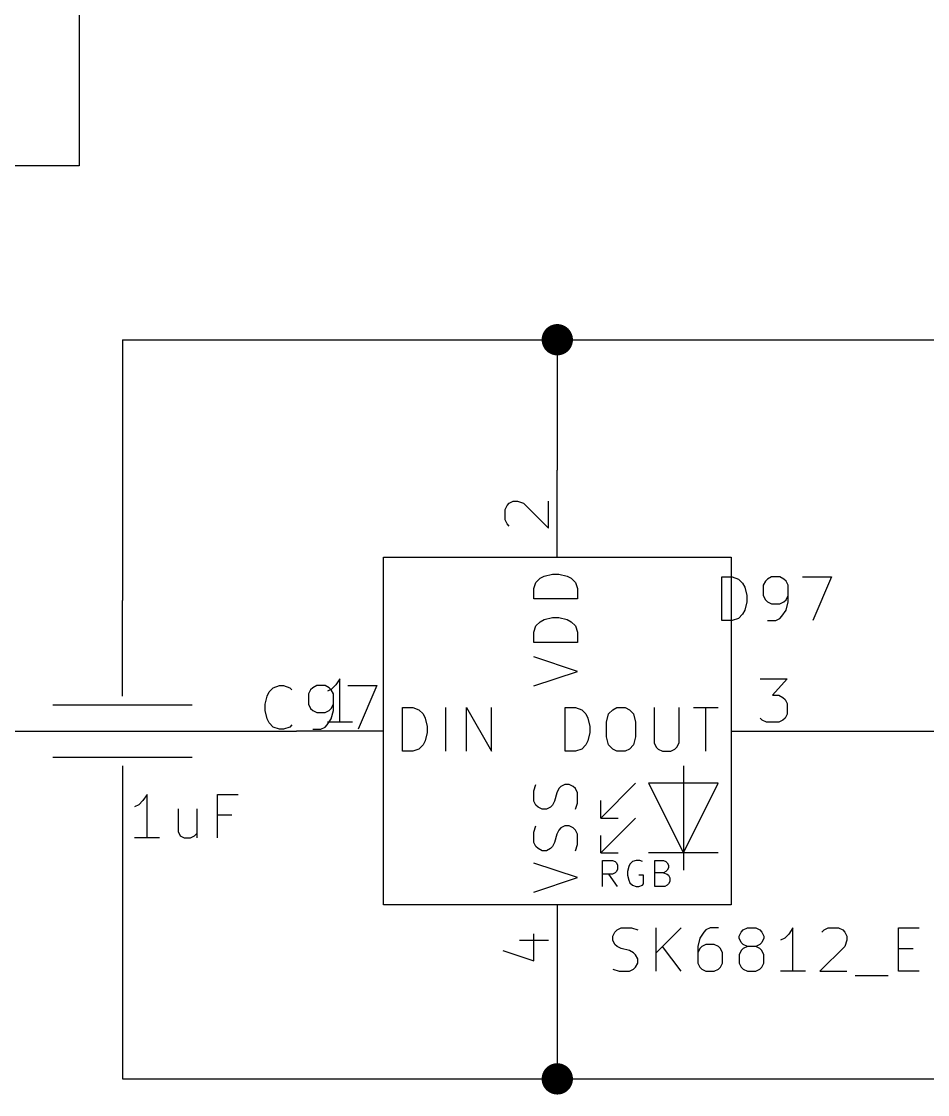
# Model space of a CAD drawing. Extents: x 0.4 to 11.3, y -7.9 to -0.4.
# Drawn here: x 1.934 to 2.976, y -5.368 to -4.134 of the extents above; entities that cross this region are included whole.
import ezdxf

# ---------------------------------------------------------------- set-up
doc = ezdxf.new("R2010")
doc.units = 0
doc.header["$MEASUREMENT"] = 0
for name, color, linetype in [('CYAN2', 4, 'CONTINUOUS'), ('GREEN3', 91, 'CONTINUOUS'), ('LYELLOW', 51, 'CONTINUOUS'), ('RED2', 1, 'CONTINUOUS'), ('RED3', 11, 'CONTINUOUS')]:
    doc.layers.add(name, color=color, linetype=linetype)

msp = doc.modelspace()

# ---------------------------------------------------------------- linework, layer by layer
at = {"layer": 'CYAN2', "linetype": 'CONTINUOUS'}
for p, q in [((2.5255, -4.779), (2.5303, -4.7743)), ((2.5255, -4.779), (2.5303, -4.7743)), ((2.5303, -4.7743), (2.535, -4.7719)), ((2.5303, -4.7743), (2.535, -4.7719)), ((2.535, -4.7719), (2.5446, -4.7695)), ((2.535, -4.7719), (2.5446, -4.7695)), ((2.5446, -4.7695), (2.5517, -4.7695)), ((2.5446, -4.7695), (2.5517, -4.7695)), ((2.5517, -4.7695), (2.5612, -4.7719)), ((2.5517, -4.7695), (2.5612, -4.7719)), ((2.5612, -4.7719), (2.566, -4.7743)), ((2.5612, -4.7719), (2.566, -4.7743)), ((2.566, -4.7743), (2.5708, -4.779)), ((2.566, -4.7743), (2.5708, -4.779)), ((2.7393, -4.8228), (2.7393, -4.7728)), ((2.7393, -4.7728), (2.7512, -4.7728)), ((2.7393, -4.8228), (2.7393, -4.7728)), ((2.7393, -4.7728), (2.7512, -4.7728)), ((2.7512, -4.7728), (2.7583, -4.7752)), ((2.7512, -4.7728), (2.7583, -4.7752)), ((2.7583, -4.7752), (2.7631, -4.7799)), ((2.7583, -4.7752), (2.7631, -4.7799)), ((2.7917, -4.7752), (2.7893, -4.7776)), ((2.7917, -4.7752), (2.7893, -4.7776)), ((2.7964, -4.7728), (2.7917, -4.7752)), ((2.7964, -4.7728), (2.7917, -4.7752)), ((2.806, -4.7728), (2.7964, -4.7728)), ((2.806, -4.7728), (2.7964, -4.7728)), ((2.8107, -4.7752), (2.806, -4.7728)), ((2.8107, -4.7752), (2.806, -4.7728)), ((2.8131, -4.7776), (2.8107, -4.7752)), ((2.8131, -4.7776), (2.8107, -4.7752)), ((2.8321, -4.7728), (2.8655, -4.7728)), ((2.8321, -4.7728), (2.8655, -4.7728)), ((2.8655, -4.7728), (2.844, -4.8228)), ((2.8655, -4.7728), (2.844, -4.8228)), ((2.5231, -4.7862), (2.5255, -4.779)), ((2.5231, -4.7862), (2.5255, -4.779)), ((2.5231, -4.7981), (2.5231, -4.7862)), ((2.5231, -4.7981), (2.5231, -4.7862)), ((2.5708, -4.779), (2.5731, -4.7862)), ((2.5708, -4.779), (2.5731, -4.7862)), ((2.5731, -4.7862), (2.5731, -4.7981)), ((2.5731, -4.7862), (2.5731, -4.7981)), ((2.7631, -4.7799), (2.7655, -4.7847)), ((2.7631, -4.7799), (2.7655, -4.7847)), ((2.7655, -4.7847), (2.7679, -4.7942)), ((2.7655, -4.7847), (2.7679, -4.7942)), ((2.7893, -4.7776), (2.7869, -4.7823)), ((2.7893, -4.7776), (2.7869, -4.7823)), ((2.7869, -4.7823), (2.7869, -4.7942)), ((2.7869, -4.7823), (2.7869, -4.7942)), ((2.8155, -4.7823), (2.8131, -4.7776)), ((2.8155, -4.7823), (2.8131, -4.7776)), ((2.8155, -4.8014), (2.8155, -4.7823)), ((2.8155, -4.8014), (2.8155, -4.7823)), ((2.5731, -4.7981), (2.5231, -4.7981)), ((2.5731, -4.7981), (2.5231, -4.7981)), ((2.7679, -4.7942), (2.7679, -4.8014)), ((2.7679, -4.7942), (2.7679, -4.8014)), ((2.7869, -4.7942), (2.7893, -4.799)), ((2.7869, -4.7942), (2.7893, -4.799)), ((2.7893, -4.799), (2.7917, -4.8014)), ((2.7893, -4.799), (2.7917, -4.8014)), ((2.8107, -4.8014), (2.8131, -4.799)), ((2.8107, -4.8014), (2.8131, -4.799)), ((2.8131, -4.799), (2.8155, -4.7942)), ((2.8131, -4.799), (2.8155, -4.7942)), ((2.7655, -4.8109), (2.7631, -4.8157)), ((2.7655, -4.8109), (2.7631, -4.8157)), ((2.7679, -4.8014), (2.7655, -4.8109)), ((2.7679, -4.8014), (2.7655, -4.8109)), ((2.7917, -4.8014), (2.7964, -4.8038)), ((2.7917, -4.8014), (2.7964, -4.8038)), ((2.7964, -4.8038), (2.806, -4.8038)), ((2.7964, -4.8038), (2.806, -4.8038)), ((2.806, -4.8038), (2.8107, -4.8014)), ((2.806, -4.8038), (2.8107, -4.8014)), ((2.8083, -4.818), (2.8131, -4.8109)), ((2.8083, -4.818), (2.8131, -4.8109)), ((2.8131, -4.8109), (2.8155, -4.8014)), ((2.8131, -4.8109), (2.8155, -4.8014)), ((2.5255, -4.829), (2.5303, -4.8243)), ((2.5255, -4.829), (2.5303, -4.8243)), ((2.5303, -4.8243), (2.535, -4.8219)), ((2.5303, -4.8243), (2.535, -4.8219)), ((2.535, -4.8219), (2.5446, -4.8195)), ((2.535, -4.8219), (2.5446, -4.8195)), ((2.5446, -4.8195), (2.5517, -4.8195)), ((2.5446, -4.8195), (2.5517, -4.8195)), ((2.5517, -4.8195), (2.5612, -4.8219)), ((2.5517, -4.8195), (2.5612, -4.8219)), ((2.5612, -4.8219), (2.566, -4.8243)), ((2.5612, -4.8219), (2.566, -4.8243)), ((2.566, -4.8243), (2.5708, -4.829)), ((2.566, -4.8243), (2.5708, -4.829)), ((2.7512, -4.8228), (2.7393, -4.8228)), ((2.7512, -4.8228), (2.7393, -4.8228)), ((2.7583, -4.8204), (2.7512, -4.8228)), ((2.7583, -4.8204), (2.7512, -4.8228)), ((2.7631, -4.8157), (2.7583, -4.8204)), ((2.7631, -4.8157), (2.7583, -4.8204)), ((2.7917, -4.8228), (2.8012, -4.8228)), ((2.7917, -4.8228), (2.8012, -4.8228)), ((2.8012, -4.8228), (2.806, -4.8204)), ((2.8012, -4.8228), (2.806, -4.8204)), ((2.806, -4.8204), (2.8083, -4.818)), ((2.806, -4.8204), (2.8083, -4.818)), ((2.5231, -4.8362), (2.5255, -4.829)), ((2.5231, -4.8362), (2.5255, -4.829)), ((2.5231, -4.8481), (2.5231, -4.8362)), ((2.5231, -4.8481), (2.5231, -4.8362)), ((2.5708, -4.829), (2.5731, -4.8362)), ((2.5708, -4.829), (2.5731, -4.8362)), ((2.5731, -4.8362), (2.5731, -4.8481)), ((2.5731, -4.8362), (2.5731, -4.8481)), ((2.5731, -4.8481), (2.5231, -4.8481)), ((2.5731, -4.8481), (2.5231, -4.8481)), ((2.5731, -4.8814), (2.5231, -4.8648)), ((2.5731, -4.8814), (2.5231, -4.8648)), ((2.5231, -4.8981), (2.5731, -4.8814)), ((2.5231, -4.8981), (2.5731, -4.8814)), ((2.2234, -4.9002), (2.2306, -4.8978)), ((2.2234, -4.9002), (2.2306, -4.8978)), ((2.2306, -4.8978), (2.2353, -4.8978)), ((2.2306, -4.8978), (2.2353, -4.8978)), ((2.2353, -4.8978), (2.2425, -4.9002)), ((2.2353, -4.8978), (2.2425, -4.9002)), ((2.2734, -4.8978), (2.2687, -4.9002)), ((2.2734, -4.8978), (2.2687, -4.9002)), ((2.2829, -4.8978), (2.2734, -4.8978)), ((2.2829, -4.8978), (2.2734, -4.8978)), ((2.2877, -4.9002), (2.2829, -4.8978)), ((2.2877, -4.9002), (2.2829, -4.8978)), ((2.3091, -4.8978), (2.3425, -4.8978)), ((2.3091, -4.8978), (2.3425, -4.8978)), ((2.3425, -4.8978), (2.321, -4.9478)), ((2.3425, -4.8978), (2.321, -4.9478)), ((2.2139, -4.9192), (2.2163, -4.9097)), ((2.2139, -4.9192), (2.2163, -4.9097)), ((2.2163, -4.9097), (2.2187, -4.9049)), ((2.2163, -4.9097), (2.2187, -4.9049)), ((2.2187, -4.9049), (2.2234, -4.9002)), ((2.2187, -4.9049), (2.2234, -4.9002)), ((2.2425, -4.9002), (2.2449, -4.9026)), ((2.2425, -4.9002), (2.2449, -4.9026)), ((2.2663, -4.9026), (2.2639, -4.9073)), ((2.2663, -4.9026), (2.2639, -4.9073)), ((2.2639, -4.9073), (2.2639, -4.9192)), ((2.2639, -4.9073), (2.2639, -4.9192)), ((2.2687, -4.9002), (2.2663, -4.9026)), ((2.2687, -4.9002), (2.2663, -4.9026)), ((2.2901, -4.9026), (2.2877, -4.9002)), ((2.2901, -4.9026), (2.2877, -4.9002)), ((2.2925, -4.9073), (2.2901, -4.9026)), ((2.2925, -4.9073), (2.2901, -4.9026)), ((2.2925, -4.9264), (2.2925, -4.9073)), ((2.2925, -4.9264), (2.2925, -4.9073)), ((2.2139, -4.9264), (2.2139, -4.9192)), ((2.2139, -4.9264), (2.2139, -4.9192)), ((2.2639, -4.9192), (2.2663, -4.924)), ((2.2639, -4.9192), (2.2663, -4.924)), ((2.2901, -4.924), (2.2925, -4.9192)), ((2.2901, -4.924), (2.2925, -4.9192)), ((2.3719, -4.9731), (2.3719, -4.9231)), ((2.3719, -4.9231), (2.3838, -4.9231)), ((2.3719, -4.9731), (2.3719, -4.9231)), ((2.3719, -4.9231), (2.3838, -4.9231)), ((2.3838, -4.9231), (2.3909, -4.9255)), ((2.3838, -4.9231), (2.3909, -4.9255)), ((2.4219, -4.9731), (2.4219, -4.9231)), ((2.4219, -4.9731), (2.4219, -4.9231)), ((2.4457, -4.9731), (2.4457, -4.9231)), ((2.4457, -4.9231), (2.4743, -4.9731)), ((2.4457, -4.9731), (2.4457, -4.9231)), ((2.4457, -4.9231), (2.4743, -4.9731)), ((2.4743, -4.9731), (2.4743, -4.9231)), ((2.4743, -4.9731), (2.4743, -4.9231)), ((2.559, -4.9731), (2.559, -4.9231)), ((2.559, -4.9231), (2.5709, -4.9231)), ((2.559, -4.9731), (2.559, -4.9231)), ((2.559, -4.9231), (2.5709, -4.9231)), ((2.5709, -4.9231), (2.5781, -4.9255)), ((2.5709, -4.9231), (2.5781, -4.9255)), ((2.6138, -4.9255), (2.6186, -4.9231)), ((2.6138, -4.9255), (2.6186, -4.9231)), ((2.6186, -4.9231), (2.6281, -4.9231)), ((2.6186, -4.9231), (2.6281, -4.9231)), ((2.6281, -4.9231), (2.6329, -4.9255)), ((2.6281, -4.9231), (2.6329, -4.9255)), ((2.6614, -4.9231), (2.6614, -4.9636)), ((2.6614, -4.9231), (2.6614, -4.9636)), ((2.69, -4.9636), (2.69, -4.9231)), ((2.69, -4.9636), (2.69, -4.9231)), ((2.7067, -4.9231), (2.7352, -4.9231)), ((2.7067, -4.9231), (2.7352, -4.9231)), ((2.721, -4.9731), (2.721, -4.9231)), ((2.721, -4.9731), (2.721, -4.9231)), ((2.2163, -4.9359), (2.2139, -4.9264)), ((2.2163, -4.9359), (2.2139, -4.9264)), ((2.2187, -4.9407), (2.2163, -4.9359)), ((2.2187, -4.9407), (2.2163, -4.9359)), ((2.2663, -4.924), (2.2687, -4.9264)), ((2.2663, -4.924), (2.2687, -4.9264)), ((2.2687, -4.9264), (2.2734, -4.9288)), ((2.2687, -4.9264), (2.2734, -4.9288)), ((2.2734, -4.9288), (2.2829, -4.9288)), ((2.2734, -4.9288), (2.2829, -4.9288)), ((2.2829, -4.9288), (2.2877, -4.9264)), ((2.2829, -4.9288), (2.2877, -4.9264)), ((2.2853, -4.943), (2.2901, -4.9359)), ((2.2853, -4.943), (2.2901, -4.9359)), ((2.2877, -4.9264), (2.2901, -4.924)), ((2.2877, -4.9264), (2.2901, -4.924)), ((2.2901, -4.9359), (2.2925, -4.9264)), ((2.2901, -4.9359), (2.2925, -4.9264)), ((2.3909, -4.9255), (2.3957, -4.9303)), ((2.3909, -4.9255), (2.3957, -4.9303)), ((2.3957, -4.9303), (2.3981, -4.935)), ((2.3957, -4.9303), (2.3981, -4.935)), ((2.3981, -4.935), (2.4005, -4.9446)), ((2.3981, -4.935), (2.4005, -4.9446)), ((2.5781, -4.9255), (2.5829, -4.9303)), ((2.5781, -4.9255), (2.5829, -4.9303)), ((2.5829, -4.9303), (2.5852, -4.935)), ((2.5829, -4.9303), (2.5852, -4.935)), ((2.5852, -4.935), (2.5876, -4.9446)), ((2.5852, -4.935), (2.5876, -4.9446)), ((2.6067, -4.9398), (2.609, -4.9303)), ((2.6067, -4.9398), (2.609, -4.9303)), ((2.609, -4.9303), (2.6138, -4.9255)), ((2.609, -4.9303), (2.6138, -4.9255)), ((2.6329, -4.9255), (2.6376, -4.9303)), ((2.6329, -4.9255), (2.6376, -4.9303)), ((2.6376, -4.9303), (2.64, -4.9398)), ((2.6376, -4.9303), (2.64, -4.9398)), ((2.2234, -4.9454), (2.2187, -4.9407)), ((2.2234, -4.9454), (2.2187, -4.9407)), ((2.2306, -4.9478), (2.2234, -4.9454)), ((2.2306, -4.9478), (2.2234, -4.9454)), ((2.2353, -4.9478), (2.2306, -4.9478)), ((2.2353, -4.9478), (2.2306, -4.9478)), ((2.2425, -4.9454), (2.2353, -4.9478)), ((2.2425, -4.9454), (2.2353, -4.9478)), ((2.2449, -4.943), (2.2425, -4.9454)), ((2.2449, -4.943), (2.2425, -4.9454)), ((2.2687, -4.9478), (2.2782, -4.9478)), ((2.2687, -4.9478), (2.2782, -4.9478)), ((2.2782, -4.9478), (2.2829, -4.9454)), ((2.2782, -4.9478), (2.2829, -4.9454)), ((2.2829, -4.9454), (2.2853, -4.943)), ((2.2829, -4.9454), (2.2853, -4.943)), ((2.4005, -4.9446), (2.4005, -4.9517)), ((2.4005, -4.9446), (2.4005, -4.9517)), ((2.5876, -4.9446), (2.5876, -4.9517)), ((2.5876, -4.9446), (2.5876, -4.9517)), ((2.6067, -4.9565), (2.6067, -4.9398)), ((2.6067, -4.9565), (2.6067, -4.9398)), ((2.64, -4.9398), (2.64, -4.9565)), ((2.64, -4.9398), (2.64, -4.9565)), ((2.4005, -4.9517), (2.3981, -4.9612)), ((2.4005, -4.9517), (2.3981, -4.9612)), ((2.5876, -4.9517), (2.5852, -4.9612)), ((2.5876, -4.9517), (2.5852, -4.9612)), ((2.609, -4.966), (2.6067, -4.9565)), ((2.609, -4.966), (2.6067, -4.9565)), ((2.64, -4.9565), (2.6376, -4.966)), ((2.64, -4.9565), (2.6376, -4.966)), ((2.3909, -4.9708), (2.3838, -4.9731)), ((2.3909, -4.9708), (2.3838, -4.9731)), ((2.3957, -4.966), (2.3909, -4.9708)), ((2.3957, -4.966), (2.3909, -4.9708)), ((2.3981, -4.9612), (2.3957, -4.966)), ((2.3981, -4.9612), (2.3957, -4.966)), ((2.5781, -4.9708), (2.5709, -4.9731)), ((2.5781, -4.9708), (2.5709, -4.9731)), ((2.5829, -4.966), (2.5781, -4.9708)), ((2.5829, -4.966), (2.5781, -4.9708)), ((2.5852, -4.9612), (2.5829, -4.966)), ((2.5852, -4.9612), (2.5829, -4.966)), ((2.6138, -4.9708), (2.609, -4.966)), ((2.6138, -4.9708), (2.609, -4.966)), ((2.6186, -4.9731), (2.6138, -4.9708)), ((2.6186, -4.9731), (2.6138, -4.9708)), ((2.6329, -4.9708), (2.6281, -4.9731)), ((2.6329, -4.9708), (2.6281, -4.9731)), ((2.6376, -4.966), (2.6329, -4.9708)), ((2.6376, -4.966), (2.6329, -4.9708)), ((2.6614, -4.9636), (2.6638, -4.9684)), ((2.6614, -4.9636), (2.6638, -4.9684)), ((2.6638, -4.9684), (2.6662, -4.9708)), ((2.6638, -4.9684), (2.6662, -4.9708)), ((2.6662, -4.9708), (2.6709, -4.9731)), ((2.6662, -4.9708), (2.6709, -4.9731)), ((2.6805, -4.9731), (2.6852, -4.9708)), ((2.6805, -4.9731), (2.6852, -4.9708)), ((2.6852, -4.9708), (2.6876, -4.9684)), ((2.6852, -4.9708), (2.6876, -4.9684)), ((2.6876, -4.9684), (2.69, -4.9636)), ((2.6876, -4.9684), (2.69, -4.9636)), ((2.3838, -4.9731), (2.3719, -4.9731)), ((2.3838, -4.9731), (2.3719, -4.9731)), ((2.5709, -4.9731), (2.559, -4.9731)), ((2.5709, -4.9731), (2.559, -4.9731)), ((2.6281, -4.9731), (2.6186, -4.9731)), ((2.6281, -4.9731), (2.6186, -4.9731)), ((2.6709, -4.9731), (2.6805, -4.9731)), ((2.6709, -4.9731), (2.6805, -4.9731)), ((2.5231, -5.0186), (2.5255, -5.0114)), ((2.5231, -5.0186), (2.5255, -5.0114)), ((2.5231, -5.0305), (2.5231, -5.0186)), ((2.5231, -5.0305), (2.5231, -5.0186)), ((2.5493, -5.0209), (2.5469, -5.0305)), ((2.5493, -5.0209), (2.5469, -5.0305)), ((2.5517, -5.0162), (2.5493, -5.0209)), ((2.5517, -5.0162), (2.5493, -5.0209)), ((2.5541, -5.0138), (2.5517, -5.0162)), ((2.5541, -5.0138), (2.5517, -5.0162)), ((2.5588, -5.0114), (2.5541, -5.0138)), ((2.5588, -5.0114), (2.5541, -5.0138)), ((2.5636, -5.0114), (2.5588, -5.0114)), ((2.5636, -5.0114), (2.5588, -5.0114)), ((2.5684, -5.0138), (2.5636, -5.0114)), ((2.5684, -5.0138), (2.5636, -5.0114)), ((2.5708, -5.0162), (2.5684, -5.0138)), ((2.5708, -5.0162), (2.5684, -5.0138)), ((2.5731, -5.0209), (2.5708, -5.0162)), ((2.5731, -5.0209), (2.5708, -5.0162)), ((2.5731, -5.0329), (2.5731, -5.0209)), ((2.5731, -5.0329), (2.5731, -5.0209)), ((2.0687, -5.0347), (2.0639, -5.0371)), ((2.0687, -5.0347), (2.0639, -5.0371)), ((2.0734, -5.0299), (2.0687, -5.0347)), ((2.0734, -5.0299), (2.0687, -5.0347)), ((2.0782, -5.0228), (2.0734, -5.0299)), ((2.0782, -5.0228), (2.0734, -5.0299)), ((2.0782, -5.0728), (2.0782, -5.0228)), ((2.0782, -5.0728), (2.0782, -5.0228)), ((2.1591, -5.0728), (2.1591, -5.0228)), ((2.1591, -5.0228), (2.1829, -5.0228)), ((2.1591, -5.0728), (2.1591, -5.0228)), ((2.1591, -5.0228), (2.1829, -5.0228)), ((2.5255, -5.0352), (2.5231, -5.0305)), ((2.5255, -5.0352), (2.5231, -5.0305)), ((2.5469, -5.0305), (2.5446, -5.0352)), ((2.5469, -5.0305), (2.5446, -5.0352)), ((2.5708, -5.04), (2.5731, -5.0329)), ((2.5708, -5.04), (2.5731, -5.0329)), ((2.1139, -5.0395), (2.1139, -5.0657)), ((2.1139, -5.0395), (2.1139, -5.0657)), ((2.1353, -5.0395), (2.1353, -5.0728)), ((2.1353, -5.0395), (2.1353, -5.0728)), ((2.1758, -5.0466), (2.1591, -5.0466)), ((2.1758, -5.0466), (2.1591, -5.0466)), ((2.5279, -5.0376), (2.5255, -5.0352)), ((2.5279, -5.0376), (2.5255, -5.0352)), ((2.5327, -5.04), (2.5279, -5.0376)), ((2.5327, -5.04), (2.5279, -5.0376)), ((2.5374, -5.04), (2.5327, -5.04)), ((2.5374, -5.04), (2.5327, -5.04)), ((2.5422, -5.0376), (2.5374, -5.04)), ((2.5422, -5.0376), (2.5374, -5.04)), ((2.5446, -5.0352), (2.5422, -5.0376)), ((2.5446, -5.0352), (2.5422, -5.0376)), ((2.5231, -5.0662), (2.5255, -5.059)), ((2.5231, -5.0662), (2.5255, -5.059)), ((2.5588, -5.059), (2.5541, -5.0614)), ((2.5588, -5.059), (2.5541, -5.0614)), ((2.5636, -5.059), (2.5588, -5.059)), ((2.5636, -5.059), (2.5588, -5.059)), ((2.5684, -5.0614), (2.5636, -5.059)), ((2.5684, -5.0614), (2.5636, -5.059)), ((2.1139, -5.0657), (2.1163, -5.0704)), ((2.1139, -5.0657), (2.1163, -5.0704)), ((2.1163, -5.0704), (2.121, -5.0728)), ((2.1163, -5.0704), (2.121, -5.0728)), ((2.1282, -5.0728), (2.1329, -5.0704)), ((2.1282, -5.0728), (2.1329, -5.0704)), ((2.1329, -5.0704), (2.1353, -5.068)), ((2.1329, -5.0704), (2.1353, -5.068)), ((2.5231, -5.0781), (2.5231, -5.0662)), ((2.5231, -5.0781), (2.5231, -5.0662)), ((2.5493, -5.0686), (2.5469, -5.0781)), ((2.5493, -5.0686), (2.5469, -5.0781)), ((2.5517, -5.0638), (2.5493, -5.0686)), ((2.5517, -5.0638), (2.5493, -5.0686)), ((2.5541, -5.0614), (2.5517, -5.0638)), ((2.5541, -5.0614), (2.5517, -5.0638)), ((2.5708, -5.0638), (2.5684, -5.0614)), ((2.5708, -5.0638), (2.5684, -5.0614)), ((2.5731, -5.0686), (2.5708, -5.0638)), ((2.5731, -5.0686), (2.5708, -5.0638)), ((2.5731, -5.0805), (2.5731, -5.0686)), ((2.5731, -5.0805), (2.5731, -5.0686)), ((2.0925, -5.0728), (2.0639, -5.0728)), ((2.0925, -5.0728), (2.0639, -5.0728)), ((2.121, -5.0728), (2.1282, -5.0728)), ((2.121, -5.0728), (2.1282, -5.0728)), ((2.5255, -5.0829), (2.5231, -5.0781)), ((2.5255, -5.0829), (2.5231, -5.0781)), ((2.5279, -5.0852), (2.5255, -5.0829)), ((2.5279, -5.0852), (2.5255, -5.0829)), ((2.5446, -5.0829), (2.5422, -5.0852)), ((2.5446, -5.0829), (2.5422, -5.0852)), ((2.5469, -5.0781), (2.5446, -5.0829)), ((2.5469, -5.0781), (2.5446, -5.0829)), ((2.5708, -5.0876), (2.5731, -5.0805)), ((2.5708, -5.0876), (2.5731, -5.0805)), ((2.5327, -5.0876), (2.5279, -5.0852)), ((2.5327, -5.0876), (2.5279, -5.0852)), ((2.5374, -5.0876), (2.5327, -5.0876)), ((2.5374, -5.0876), (2.5327, -5.0876)), ((2.5422, -5.0852), (2.5374, -5.0876)), ((2.5422, -5.0852), (2.5374, -5.0876)), ((2.5731, -5.1186), (2.5231, -5.1019)), ((2.5731, -5.1186), (2.5231, -5.1019)), ((2.5231, -5.1352), (2.5731, -5.1186)), ((2.5231, -5.1352), (2.5731, -5.1186)), ((2.6139, -5.1859), (2.6163, -5.1811)), ((2.6139, -5.1859), (2.6163, -5.1811)), ((2.6163, -5.1811), (2.6187, -5.1787)), ((2.6163, -5.1811), (2.6187, -5.1787)), ((2.6187, -5.1787), (2.6234, -5.1763)), ((2.6187, -5.1787), (2.6234, -5.1763)), ((2.6234, -5.1763), (2.6353, -5.1763)), ((2.6234, -5.1763), (2.6353, -5.1763)), ((2.6353, -5.1763), (2.6425, -5.1787)), ((2.6353, -5.1763), (2.6425, -5.1787)), ((2.6639, -5.2263), (2.6639, -5.1763)), ((2.6925, -5.1763), (2.6639, -5.2049)), ((2.6639, -5.2263), (2.6639, -5.1763)), ((2.6925, -5.1763), (2.6639, -5.2049)), ((2.7187, -5.1811), (2.7139, -5.1882)), ((2.7187, -5.1811), (2.7139, -5.1882)), ((2.721, -5.1787), (2.7187, -5.1811)), ((2.721, -5.1787), (2.7187, -5.1811)), ((2.7258, -5.1763), (2.721, -5.1787)), ((2.7258, -5.1763), (2.721, -5.1787)), ((2.7353, -5.1763), (2.7258, -5.1763)), ((2.7353, -5.1763), (2.7258, -5.1763)), ((2.7591, -5.1859), (2.7615, -5.1811)), ((2.7591, -5.1859), (2.7615, -5.1811)), ((2.7615, -5.1811), (2.7639, -5.1787)), ((2.7615, -5.1811), (2.7639, -5.1787)), ((2.7639, -5.1787), (2.7687, -5.1763)), ((2.7639, -5.1787), (2.7687, -5.1763)), ((2.7687, -5.1763), (2.7782, -5.1763)), ((2.7687, -5.1763), (2.7782, -5.1763)), ((2.7782, -5.1763), (2.7829, -5.1787)), ((2.7782, -5.1763), (2.7829, -5.1787)), ((2.7829, -5.1787), (2.7853, -5.1811)), ((2.7829, -5.1787), (2.7853, -5.1811)), ((2.7853, -5.1811), (2.7877, -5.1859)), ((2.7853, -5.1811), (2.7877, -5.1859)), ((2.821, -5.1763), (2.8163, -5.1835)), ((2.821, -5.1763), (2.8163, -5.1835)), ((2.821, -5.2263), (2.821, -5.1763)), ((2.821, -5.2263), (2.821, -5.1763)), ((2.8544, -5.1811), (2.8568, -5.1787)), ((2.8544, -5.1811), (2.8568, -5.1787)), ((2.8568, -5.1787), (2.8615, -5.1763)), ((2.8568, -5.1787), (2.8615, -5.1763)), ((2.8615, -5.1763), (2.8734, -5.1763)), ((2.8615, -5.1763), (2.8734, -5.1763)), ((2.8734, -5.1763), (2.8782, -5.1787)), ((2.8734, -5.1763), (2.8782, -5.1787)), ((2.8782, -5.1787), (2.8806, -5.1811)), ((2.8782, -5.1787), (2.8806, -5.1811)), ((2.8806, -5.1811), (2.8829, -5.1859)), ((2.8806, -5.1811), (2.8829, -5.1859)), ((2.9425, -5.2263), (2.9425, -5.1763)), ((2.9425, -5.1763), (2.9663, -5.1763)), ((2.9425, -5.2263), (2.9425, -5.1763)), ((2.9425, -5.1763), (2.9663, -5.1763)), ((2.6139, -5.1906), (2.6139, -5.1859)), ((2.6139, -5.1906), (2.6139, -5.1859)), ((2.6163, -5.1954), (2.6139, -5.1906)), ((2.6163, -5.1954), (2.6139, -5.1906)), ((2.7139, -5.1882), (2.7115, -5.1978)), ((2.7139, -5.1882), (2.7115, -5.1978)), ((2.7591, -5.1882), (2.7591, -5.1859)), ((2.7591, -5.1882), (2.7591, -5.1859)), ((2.7615, -5.193), (2.7591, -5.1882)), ((2.7615, -5.193), (2.7591, -5.1882)), ((2.7639, -5.1954), (2.7615, -5.193)), ((2.7639, -5.1954), (2.7615, -5.193)), ((2.7853, -5.193), (2.7829, -5.1954)), ((2.7853, -5.193), (2.7829, -5.1954)), ((2.7877, -5.1882), (2.7853, -5.193)), ((2.7877, -5.1882), (2.7853, -5.193)), ((2.7877, -5.1859), (2.7877, -5.1882)), ((2.7877, -5.1859), (2.7877, -5.1882)), ((2.8115, -5.1882), (2.8068, -5.1906)), ((2.8115, -5.1882), (2.8068, -5.1906)), ((2.8163, -5.1835), (2.8115, -5.1882)), ((2.8163, -5.1835), (2.8115, -5.1882)), ((2.8829, -5.1906), (2.8806, -5.1978)), ((2.8829, -5.1906), (2.8806, -5.1978)), ((2.8829, -5.1859), (2.8829, -5.1906)), ((2.8829, -5.1859), (2.8829, -5.1906)), ((2.6187, -5.1978), (2.6163, -5.1954)), ((2.6187, -5.1978), (2.6163, -5.1954)), ((2.6234, -5.2001), (2.6187, -5.1978)), ((2.6234, -5.2001), (2.6187, -5.1978)), ((2.6329, -5.2025), (2.6234, -5.2001)), ((2.6329, -5.2025), (2.6234, -5.2001)), ((2.6377, -5.2049), (2.6329, -5.2025)), ((2.6377, -5.2049), (2.6329, -5.2025)), ((2.6401, -5.2073), (2.6377, -5.2049)), ((2.6401, -5.2073), (2.6377, -5.2049)), ((2.6425, -5.2121), (2.6401, -5.2073)), ((2.6425, -5.2121), (2.6401, -5.2073)), ((2.6925, -5.2263), (2.671, -5.1978)), ((2.6925, -5.2263), (2.671, -5.1978)), ((2.7115, -5.1978), (2.7115, -5.2168)), ((2.7115, -5.1978), (2.7115, -5.2168)), ((2.7139, -5.2001), (2.7115, -5.2049)), ((2.7139, -5.2001), (2.7115, -5.2049)), ((2.7163, -5.1978), (2.7139, -5.2001)), ((2.7163, -5.1978), (2.7139, -5.2001)), ((2.721, -5.1954), (2.7163, -5.1978)), ((2.721, -5.1954), (2.7163, -5.1978)), ((2.7306, -5.1954), (2.721, -5.1954)), ((2.7306, -5.1954), (2.721, -5.1954)), ((2.7353, -5.1978), (2.7306, -5.1954)), ((2.7353, -5.1978), (2.7306, -5.1954)), ((2.7377, -5.2001), (2.7353, -5.1978)), ((2.7377, -5.2001), (2.7353, -5.1978)), ((2.7401, -5.2049), (2.7377, -5.2001)), ((2.7401, -5.2049), (2.7377, -5.2001)), ((2.7401, -5.2168), (2.7401, -5.2049)), ((2.7401, -5.2168), (2.7401, -5.2049)), ((2.7615, -5.2025), (2.7591, -5.2073)), ((2.7615, -5.2025), (2.7591, -5.2073)), ((2.7591, -5.2073), (2.7591, -5.2168)), ((2.7591, -5.2073), (2.7591, -5.2168)), ((2.7639, -5.2001), (2.7615, -5.2025)), ((2.7639, -5.2001), (2.7615, -5.2025)), ((2.7687, -5.1978), (2.7639, -5.1954)), ((2.7687, -5.1978), (2.7639, -5.1954)), ((2.7687, -5.1978), (2.7639, -5.2001)), ((2.7687, -5.1978), (2.7639, -5.2001)), ((2.7782, -5.1978), (2.7687, -5.1978)), ((2.7782, -5.1978), (2.7687, -5.1978)), ((2.7829, -5.1954), (2.7782, -5.1978)), ((2.7829, -5.1954), (2.7782, -5.1978)), ((2.7829, -5.2001), (2.7782, -5.1978)), ((2.7829, -5.2001), (2.7782, -5.1978)), ((2.7853, -5.2025), (2.7829, -5.2001)), ((2.7853, -5.2025), (2.7829, -5.2001)), ((2.7877, -5.2073), (2.7853, -5.2025)), ((2.7877, -5.2073), (2.7853, -5.2025)), ((2.7877, -5.2168), (2.7877, -5.2073)), ((2.7877, -5.2168), (2.7877, -5.2073)), ((2.8806, -5.1978), (2.852, -5.2263)), ((2.8806, -5.1978), (2.852, -5.2263)), ((2.9425, -5.2001), (2.9591, -5.2001)), ((2.9425, -5.2001), (2.9591, -5.2001)), ((2.6401, -5.2216), (2.6425, -5.2168)), ((2.6401, -5.2216), (2.6425, -5.2168)), ((2.6425, -5.2168), (2.6425, -5.2121)), ((2.6425, -5.2168), (2.6425, -5.2121)), ((2.7115, -5.2168), (2.7139, -5.2216)), ((2.7115, -5.2168), (2.7139, -5.2216)), ((2.7377, -5.2216), (2.7401, -5.2168)), ((2.7377, -5.2216), (2.7401, -5.2168)), ((2.7591, -5.2168), (2.7615, -5.2216)), ((2.7591, -5.2168), (2.7615, -5.2216)), ((2.7853, -5.2216), (2.7877, -5.2168)), ((2.7853, -5.2216), (2.7877, -5.2168)), ((2.6139, -5.224), (2.621, -5.2263)), ((2.6139, -5.224), (2.621, -5.2263)), ((2.621, -5.2263), (2.6329, -5.2263)), ((2.621, -5.2263), (2.6329, -5.2263)), ((2.6329, -5.2263), (2.6377, -5.224)), ((2.6329, -5.2263), (2.6377, -5.224)), ((2.6377, -5.224), (2.6401, -5.2216)), ((2.6377, -5.224), (2.6401, -5.2216)), ((2.7139, -5.2216), (2.7163, -5.224)), ((2.7139, -5.2216), (2.7163, -5.224)), ((2.7163, -5.224), (2.721, -5.2263)), ((2.7163, -5.224), (2.721, -5.2263)), ((2.721, -5.2263), (2.7306, -5.2263)), ((2.721, -5.2263), (2.7306, -5.2263)), ((2.7306, -5.2263), (2.7353, -5.224)), ((2.7306, -5.2263), (2.7353, -5.224)), ((2.7353, -5.224), (2.7377, -5.2216)), ((2.7353, -5.224), (2.7377, -5.2216)), ((2.7615, -5.2216), (2.7639, -5.224)), ((2.7615, -5.2216), (2.7639, -5.224)), ((2.7639, -5.224), (2.7687, -5.2263)), ((2.7639, -5.224), (2.7687, -5.2263)), ((2.7687, -5.2263), (2.7782, -5.2263)), ((2.7687, -5.2263), (2.7782, -5.2263)), ((2.7782, -5.2263), (2.7829, -5.224)), ((2.7782, -5.2263), (2.7829, -5.224)), ((2.7829, -5.224), (2.7853, -5.2216)), ((2.7829, -5.224), (2.7853, -5.2216)), ((2.8353, -5.2263), (2.8068, -5.2263)), ((2.8353, -5.2263), (2.8068, -5.2263)), ((2.852, -5.2263), (2.8829, -5.2263)), ((2.852, -5.2263), (2.8829, -5.2263)), ((2.8925, -5.2311), (2.9306, -5.2311)), ((2.8925, -5.2311), (2.9306, -5.2311)), ((2.9663, -5.2263), (2.9425, -5.2263)), ((2.9663, -5.2263), (2.9425, -5.2263))]:
    msp.add_line(p, q, dxfattribs=at)
at = {"layer": 'GREEN3', "linetype": 'CONTINUOUS'}
for p, q in [((2, -3.1), (2, -4.3)), ((2, -4.3), (0.55, -4.3)), ((2.05, -4.5), (2.55, -4.5)), ((2.05, -4.5), (2.05, -4.8)), ((2.55, -4.5), (2.55, -4.65)), ((2.55, -4.5), (3.1, -4.5)), ((1.75, -4.95), (2.25, -4.95)), ((2.85, -4.95), (3.3, -4.95)), ((2.05, -5.1), (2.05, -5.35)), ((2.55, -5.25), (2.55, -5.35)), ((2.05, -5.35), (2.55, -5.35)), ((2.55, -5.35), (3.1, -5.35))]:
    msp.add_line(p, q, dxfattribs=at)
at = {"layer": 'GREEN3', "const_width": 0.018}
for points in [[(2.541, -4.5, 1), (2.559, -4.5, 1)], [(2.541, -5.35, 1), (2.559, -5.35, 1)]]:
    msp.add_lwpolyline(points, format="xyb", close=True, dxfattribs=at)
at = {"layer": 'LYELLOW', "linetype": 'CONTINUOUS'}
for p, q in [((2.35, -5.15), (2.35, -4.75)), ((2.35, -4.75), (2.75, -4.75)), ((2.75, -4.75), (2.75, -5.15)), ((2.75, -5.15), (2.35, -5.15))]:
    msp.add_line(p, q, dxfattribs=at)
at = {"layer": 'RED2', "linetype": 'CONTINUOUS'}
for p, q in [((2.55, -4.75), (2.55, -4.65)), ((2.55, -4.75), (2.55, -4.65)), ((2.35, -5.15), (2.35, -4.75)), ((2.35, -4.75), (2.75, -4.75)), ((2.75, -4.75), (2.75, -5.15)), ((2.05, -4.91), (2.05, -4.8)), ((2.05, -4.91), (2.05, -4.8)), ((1.97, -4.92), (2.13, -4.92)), ((2.35, -4.95), (2.25, -4.95)), ((2.35, -4.95), (2.25, -4.95)), ((2.75, -4.95), (2.85, -4.95)), ((2.75, -4.95), (2.85, -4.95)), ((1.97, -4.98), (2.13, -4.98)), ((2.05, -4.99), (2.05, -5.1)), ((2.05, -4.99), (2.05, -5.1)), ((2.695, -4.99), (2.695, -5.09)), ((2.64, -5.01), (2.6, -5.05)), ((2.735, -5.01), (2.655, -5.01)), ((2.655, -5.01), (2.695, -5.09)), ((2.695, -5.09), (2.735, -5.01)), ((2.6, -5.05), (2.6, -5.03)), ((2.6, -5.05), (2.62, -5.05)), ((2.64, -5.05), (2.6, -5.09)), ((2.6, -5.09), (2.6, -5.07)), ((2.6, -5.09), (2.62, -5.09)), ((2.735, -5.09), (2.655, -5.09)), ((2.695, -5.09), (2.695, -5.11)), ((2.6021, -5.1287), (2.6021, -5.0987)), ((2.6021, -5.0987), (2.6136, -5.0987)), ((2.6136, -5.0987), (2.6164, -5.1001)), ((2.6164, -5.1001), (2.6179, -5.1015)), ((2.6179, -5.1015), (2.6193, -5.1044)), ((2.6193, -5.1087), (2.6179, -5.1115)), ((2.6193, -5.1044), (2.6193, -5.1087)), ((2.6321, -5.1058), (2.6307, -5.1115)), ((2.6336, -5.103), (2.6321, -5.1058)), ((2.6364, -5.1001), (2.6336, -5.103)), ((2.6407, -5.0987), (2.6364, -5.1001)), ((2.645, -5.0987), (2.6407, -5.0987)), ((2.6479, -5.1001), (2.645, -5.0987)), ((2.6621, -5.1287), (2.6621, -5.0987)), ((2.6621, -5.0987), (2.6721, -5.0987)), ((2.6721, -5.0987), (2.675, -5.1001)), ((2.675, -5.1001), (2.6764, -5.1015)), ((2.6764, -5.1015), (2.6779, -5.1044)), ((2.6779, -5.1073), (2.6764, -5.1101)), ((2.6779, -5.1044), (2.6779, -5.1073)), ((2.6136, -5.1144), (2.6021, -5.1144)), ((2.6193, -5.1287), (2.6093, -5.1144)), ((2.6164, -5.113), (2.6136, -5.1144)), ((2.6179, -5.1115), (2.6164, -5.113)), ((2.6307, -5.1115), (2.6307, -5.1158)), ((2.6307, -5.1158), (2.6321, -5.1215)), ((2.6493, -5.1158), (2.6436, -5.1158)), ((2.6493, -5.1258), (2.6493, -5.1158)), ((2.6721, -5.113), (2.6621, -5.113)), ((2.675, -5.1115), (2.6721, -5.113)), ((2.6721, -5.113), (2.6764, -5.1144)), ((2.6764, -5.1101), (2.675, -5.1115)), ((2.6764, -5.1144), (2.6779, -5.1158)), ((2.6779, -5.1158), (2.6793, -5.1187)), ((2.6793, -5.1187), (2.6793, -5.123)), ((2.6321, -5.1215), (2.6336, -5.1244)), ((2.6336, -5.1244), (2.6364, -5.1273)), ((2.6364, -5.1273), (2.6407, -5.1287)), ((2.6407, -5.1287), (2.6436, -5.1287)), ((2.6436, -5.1287), (2.6479, -5.1273)), ((2.6479, -5.1273), (2.6493, -5.1258)), ((2.6736, -5.1287), (2.6621, -5.1287)), ((2.6764, -5.1273), (2.6736, -5.1287)), ((2.6779, -5.1258), (2.6764, -5.1273)), ((2.6793, -5.123), (2.6779, -5.1258)), ((2.75, -5.15), (2.35, -5.15)), ((2.55, -5.15), (2.55, -5.25)), ((2.55, -5.15), (2.55, -5.25))]:
    msp.add_line(p, q, dxfattribs=at)
at = {"layer": 'RED3', "linetype": 'CONTINUOUS'}
for p, q in [((2.4923, -4.6905), (2.4946, -4.6881)), ((2.4923, -4.6905), (2.4946, -4.6881)), ((2.4946, -4.6881), (2.4994, -4.6857)), ((2.4946, -4.6881), (2.4994, -4.6857)), ((2.4994, -4.6857), (2.5042, -4.6857)), ((2.4994, -4.6857), (2.5042, -4.6857)), ((2.5042, -4.6857), (2.5113, -4.6881)), ((2.5042, -4.6857), (2.5113, -4.6881)), ((2.5113, -4.6881), (2.5399, -4.7167)), ((2.5113, -4.6881), (2.5399, -4.7167)), ((2.5399, -4.7167), (2.5399, -4.6857)), ((2.5399, -4.7167), (2.5399, -4.6857)), ((2.4899, -4.6952), (2.4923, -4.6905)), ((2.4899, -4.6952), (2.4923, -4.6905)), ((2.4899, -4.7071), (2.4899, -4.6952)), ((2.4899, -4.7071), (2.4899, -4.6952)), ((2.4923, -4.7119), (2.4899, -4.7071)), ((2.4923, -4.7119), (2.4899, -4.7071)), ((2.4946, -4.7143), (2.4923, -4.7119)), ((2.4946, -4.7143), (2.4923, -4.7119)), ((2.2952, -4.897), (2.2905, -4.9018)), ((2.2952, -4.897), (2.2905, -4.9018)), ((2.3, -4.8899), (2.2952, -4.897)), ((2.3, -4.8899), (2.2952, -4.897)), ((2.3, -4.9399), (2.3, -4.8899)), ((2.3, -4.9399), (2.3, -4.8899)), ((2.7833, -4.8899), (2.8143, -4.8899)), ((2.7833, -4.8899), (2.8143, -4.8899)), ((2.8143, -4.8899), (2.7976, -4.9089)), ((2.8143, -4.8899), (2.7976, -4.9089)), ((2.2905, -4.9018), (2.2857, -4.9042)), ((2.2905, -4.9018), (2.2857, -4.9042)), ((2.7976, -4.9089), (2.8048, -4.9089)), ((2.7976, -4.9089), (2.8048, -4.9089)), ((2.8048, -4.9089), (2.8095, -4.9113)), ((2.8048, -4.9089), (2.8095, -4.9113)), ((2.8095, -4.9113), (2.8119, -4.9137)), ((2.8095, -4.9113), (2.8119, -4.9137)), ((2.8119, -4.9137), (2.8143, -4.9184)), ((2.8119, -4.9137), (2.8143, -4.9184)), ((2.8143, -4.9184), (2.8143, -4.9304)), ((2.8143, -4.9184), (2.8143, -4.9304)), ((2.7857, -4.9375), (2.7833, -4.9351)), ((2.7857, -4.9375), (2.7833, -4.9351)), ((2.8119, -4.9351), (2.8095, -4.9375)), ((2.8119, -4.9351), (2.8095, -4.9375)), ((2.8143, -4.9304), (2.8119, -4.9351)), ((2.8143, -4.9304), (2.8119, -4.9351)), ((2.3143, -4.9399), (2.2857, -4.9399)), ((2.3143, -4.9399), (2.2857, -4.9399)), ((2.7905, -4.9399), (2.7857, -4.9375)), ((2.7905, -4.9399), (2.7857, -4.9375)), ((2.8048, -4.9399), (2.7905, -4.9399)), ((2.8048, -4.9399), (2.7905, -4.9399)), ((2.8095, -4.9375), (2.8048, -4.9399)), ((2.8095, -4.9375), (2.8048, -4.9399)), ((2.5065, -5.1905), (2.5399, -5.1905)), ((2.5065, -5.1905), (2.5399, -5.1905)), ((2.5232, -5.2143), (2.5232, -5.1833)), ((2.5232, -5.2143), (2.5232, -5.1833)), ((2.4875, -5.2024), (2.5232, -5.2143)), ((2.4875, -5.2024), (2.5232, -5.2143))]:
    msp.add_line(p, q, dxfattribs=at)

doc.saveas('drawing.dxf')
